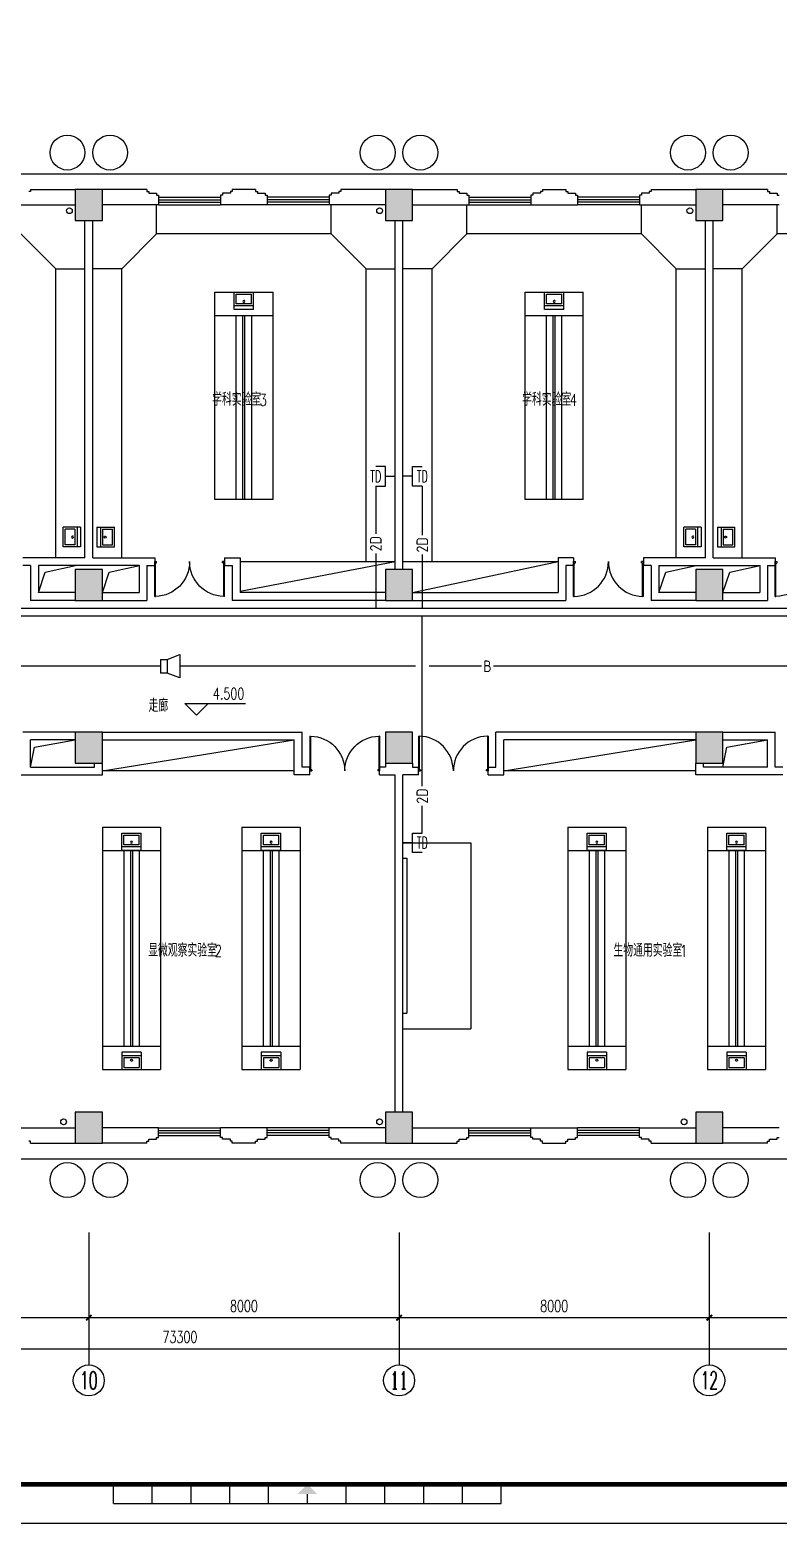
# Model space of a CAD drawing. Extents: x 190999 to 834799, y -200814 to 215286.
# Drawn here: x 362192 to 381487, y 71786 to 110301 of the extents above; entities that cross this region are included whole.
import ezdxf
from ezdxf.enums import TextEntityAlignment as Align

# ---------------------------------------------------------------- set-up
doc = ezdxf.new("R2010")
doc.units = 0
doc.header["$LTSCALE"] = 1000
doc.header["$MEASUREMENT"] = 0
for name, color, linetype in [('00-EQUIP', 3, 'Continuous'), ('00-SIG_TEXT', 7, 'Continuous'), ('00-WIRE-4', 6, 'Continuous'), ('A-墙线', 2, 'Continuous'), ('A-外包装修', 250, 'Continuous'), ('A-外窗', 145, 'Continuous'), ('A-家具', 250, 'Continuous'), ('A-门', 167, 'Continuous'), ('AXIS', 3, 'Continuous'), ('AXIS_TEXT', 7, 'Continuous'), ('COLUMN', 2, 'Continuous'), ('DIM_ELEV', 3, 'Continuous'), ('PUB_HATCH', 250, 'Continuous'), ('PUB_TEXT', 7, 'Continuous'), ('图框', 189, 'Continuous'), ('房间名称', 7, 'Continuous'), ('桥架', 1, 'Continuous'), ('洞口线', 177, 'Continuous'), ('雨水管', 3, 'Continuous')]:
    doc.layers.add(name, color=color, linetype=linetype)
doc.styles.add('-GBCBIGGBENOR', font='GBENOR.shx', dxfattribs={"bigfont": 'GBCBIG.shx'})
doc.styles.add('_COMPLEX', font='COMPLEX.shx', dxfattribs={"width": 0.5})
doc.styles.add('_TCH_AXIS', font='COMPLEX', dxfattribs={"bigfont": 'GBCBIG'})
doc.styles.add('_TCH_DIM', font='SIMPLEX', dxfattribs={"bigfont": 'GBCBIG'})
doc.styles.add('COMPLEX', font='COMPLEX')
doc.styles.add('DIM_FONT', font='SIMPLEX', dxfattribs={"width": 0.7, "bigfont": 'GBCBIG'})
doc.styles.get("Standard").update_dxf_attribs({"font": 'simhei.ttf'})
doc.styles.add('zz-1', font='arial.ttf', dxfattribs={"width": 0.8})
doc.dimstyles.new('DIMN', dxfattribs={"dimtxt": 300, "dimasz": 100, "dimexe": 250, "dimexo": 300, "dimgap": 150, "dimtad": 1, "dimdec": 0, "dimzin": 0, "dimdsep": 46, "dimtxsty": 'DIM_FONT', "dimblk": 'ARCHTICK', "dimcen": 0.09, "dimclrt": 7, "dimazin": 2, "dimtfac": 1, "dimtdec": 0, "dimtix": 1, "dimtmove": 2, "dimatfit": 3, "dimfxl": 0, "dimtolj": 1, "dimtzin": 0, "dimarcsym": 0})

# ---------------------------------------------------------------- blocks, each defined once
blk = doc.blocks.new('TJAD_TK_A0')
at = {"layer": '图框'}
for p, q in [((1517.5, -436.65), (1517.5, -431.65)), ((1527.5, -436.65), (1527.5, -431.65)), ((1537.5, -436.65), (1537.5, -431.65)), ((1547.5, -436.65), (1547.5, -431.65)), ((1557.5, -436.65), (1557.5, -431.65)), ((1577.5, -436.65), (1577.5, -431.65)), ((1587.5, -436.65), (1587.5, -431.65)), ((1597.5, -436.65), (1597.5, -431.65)), ((1607.5, -436.65), (1607.5, -431.65)), ((1617.5, -436.65), (1617.5, -431.65)), ((1517.5, -436.65), (1617.5, -436.65)), ((973, -441.7), (2162, -441.7))]:
    blk.add_line(p, q, dxfattribs=at)
at = {"layer": '图框', "const_width": 1.2}
blk.add_lwpolyline([(2152, -431.7), (2152, 389.3), (998, 389.3), (998, -431.7)], close=True, dxfattribs=at)
at = {"layer": '图框', "const_width": 0.3}
blk.add_lwpolyline([(1567.5, -434.15), (1567.5, -436.65)], dxfattribs=at)
at = {"layer": '图框'}
blk.add_solid([(1570, -434.15), (1565, -434.15), (1567.5, -431.65)], dxfattribs=at)
blk = doc.blocks.new('m1800')
at = {"layer": 'A-墙线'}
for p, q in [((-900, -100), (-900, 100)), ((900, -100), (900, 100))]:
    blk.add_line(p, q, dxfattribs=at)
at = {"layer": 'A-门'}
for p, q in [((-900, 900), (-900, 0)), ((-900, 900), (-880, 900)), ((-880, 900), (-880, 50)), ((880, 900), (880, 50)), ((900, 900), (880, 900)), ((900, 900), (900, 0)), ((-900, 50), (-870, 50)), ((-900, 0), (-850, 0)), ((-870, 50), (-870, 30)), ((-870, 30), (-850, 30)), ((-850, 30), (-850, 0)), ((850, 30), (850, 0)), ((870, 30), (850, 30)), ((900, 0), (850, 0)), ((870, 50), (870, 30)), ((900, 50), (870, 50))]:
    blk.add_line(p, q, dxfattribs=at)
for centre, start, end in [((-900, 0), 0, 88.7267), ((900, 0), 91.2733, 180)]:
    blk.add_arc(centre, 900, start, end, dxfattribs=at)
blk = doc.blocks.new('_ArchTick')
at = {"const_width": 0.5}
blk.add_lwpolyline([(-0.7, -0.7), (0.7, 0.7)], dxfattribs=at)
blk = doc.blocks.new('*D67')
at = {"layer": 'AXIS', "color": 0, "lineweight": -2}
for p, q in [((355712, 78486), (355712, 76836)), ((363712, 78486), (363712, 76836)), ((355712, 77086), (363712, 77086))]:
    blk.add_line(p, q, dxfattribs=at)
at = {"layer": 'Defpoints', "color": 0}
for p in [(355712, 78786), (363712, 78786), (363712, 77086)]:
    blk.add_point(p, dxfattribs=at)
at = {"layer": 'AXIS', "color": 0, "lineweight": -2, "xscale": 100, "yscale": 100, "zscale": 100, "rotation": 180}
blk.add_blockref('_ArchTick', (355712, 77086), dxfattribs=at)
at = {"layer": 'AXIS', "color": 0, "lineweight": -2, "xscale": 100, "yscale": 100, "zscale": 100}
blk.add_blockref('_ArchTick', (363712, 77086), dxfattribs=at)
at = {"layer": 'AXIS', "color": 7, "insert": (359712, 77386), "char_height": 300, "attachment_point": 5, "style": 'DIM_FONT'}
blk.add_mtext('\\A1;8000', dxfattribs=at)
blk = doc.blocks.new('*D68')
at = {"layer": 'AXIS', "color": 0, "lineweight": -2}
for p, q in [((363712, 78486), (363712, 76836)), ((371712, 78486), (371712, 76836)), ((363712, 77086), (371712, 77086))]:
    blk.add_line(p, q, dxfattribs=at)
at = {"layer": 'Defpoints', "color": 0}
for p in [(363712, 78786), (371712, 78786), (371712, 77086)]:
    blk.add_point(p, dxfattribs=at)
at = {"layer": 'AXIS', "color": 0, "lineweight": -2, "xscale": 100, "yscale": 100, "zscale": 100, "rotation": 180}
blk.add_blockref('_ArchTick', (363712, 77086), dxfattribs=at)
at = {"layer": 'AXIS', "color": 0, "lineweight": -2, "xscale": 100, "yscale": 100, "zscale": 100}
blk.add_blockref('_ArchTick', (371712, 77086), dxfattribs=at)
at = {"layer": 'AXIS', "color": 7, "insert": (367712, 77386), "char_height": 300, "attachment_point": 5, "style": 'DIM_FONT'}
blk.add_mtext('\\A1;8000', dxfattribs=at)
blk = doc.blocks.new('*D69')
at = {"layer": 'AXIS', "color": 0, "lineweight": -2}
for p, q in [((371712, 78486), (371712, 76836)), ((379712, 78486), (379712, 76836)), ((371712, 77086), (379712, 77086))]:
    blk.add_line(p, q, dxfattribs=at)
at = {"layer": 'Defpoints', "color": 0}
for p in [(371712, 78786), (379712, 78786), (379712, 77086)]:
    blk.add_point(p, dxfattribs=at)
at = {"layer": 'AXIS', "color": 0, "lineweight": -2, "xscale": 100, "yscale": 100, "zscale": 100, "rotation": 180}
blk.add_blockref('_ArchTick', (371712, 77086), dxfattribs=at)
at = {"layer": 'AXIS', "color": 0, "lineweight": -2, "xscale": 100, "yscale": 100, "zscale": 100}
blk.add_blockref('_ArchTick', (379712, 77086), dxfattribs=at)
at = {"layer": 'AXIS', "color": 7, "insert": (375712, 77386), "char_height": 300, "attachment_point": 5, "style": 'DIM_FONT'}
blk.add_mtext('\\A1;8000', dxfattribs=at)
blk = doc.blocks.new('*D70')
at = {"layer": 'AXIS', "color": 0, "lineweight": -2}
for p, q in [((379712, 78486), (379712, 76836)), ((387712, 78486), (387712, 76836)), ((379712, 77086), (387712, 77086))]:
    blk.add_line(p, q, dxfattribs=at)
at = {"layer": 'Defpoints', "color": 0}
for p in [(379712, 78786), (387712, 78786), (387712, 77086)]:
    blk.add_point(p, dxfattribs=at)
at = {"layer": 'AXIS', "color": 0, "lineweight": -2, "xscale": 100, "yscale": 100, "zscale": 100, "rotation": 180}
blk.add_blockref('_ArchTick', (379712, 77086), dxfattribs=at)
at = {"layer": 'AXIS', "color": 0, "lineweight": -2, "xscale": 100, "yscale": 100, "zscale": 100}
blk.add_blockref('_ArchTick', (387712, 77086), dxfattribs=at)
at = {"layer": 'AXIS', "color": 7, "insert": (383712, 77386), "char_height": 300, "attachment_point": 5, "style": 'DIM_FONT'}
blk.add_mtext('\\A1;8000', dxfattribs=at)
blk = doc.blocks.new('*D74')
at = {"layer": 'AXIS', "color": 0, "lineweight": -2}
for p, q in [((329412, 78486), (329412, 76036)), ((402712, 78486), (402712, 76036)), ((329412, 76286), (402712, 76286))]:
    blk.add_line(p, q, dxfattribs=at)
at = {"layer": 'Defpoints', "color": 0}
for p in [(329412, 78786), (402712, 78786), (402712, 76286)]:
    blk.add_point(p, dxfattribs=at)
at = {"layer": 'AXIS', "color": 0, "lineweight": -2, "xscale": 100, "yscale": 100, "zscale": 100, "rotation": 180}
blk.add_blockref('_ArchTick', (329412, 76286), dxfattribs=at)
at = {"layer": 'AXIS', "color": 0, "lineweight": -2, "xscale": 100, "yscale": 100, "zscale": 100}
blk.add_blockref('_ArchTick', (402712, 76286), dxfattribs=at)
at = {"layer": 'AXIS', "color": 7, "insert": (366062, 76586), "char_height": 300, "attachment_point": 5, "style": 'DIM_FONT'}
blk.add_mtext('\\A1;73300', dxfattribs=at)
blk = doc.blocks.new('_AXISO')
blk.add_circle((0, 0), 0.5)
at = {"layer": 'AXIS_TEXT', "style": 'COMPLEX', "width": 1.041667}
blk.add_attdef('A', text='', height=0.56, dxfattribs=at).set_placement((-0.25, -0.28), (0.25, -0.28), align=Align.FIT)
blk = doc.blocks.new('$plan$00001609')
at = {"linetype": 'Continuous'}
for p, q in [((0, -251), (0, 251)), ((0, 251), (450, 251)), ((93, -251), (93, 251)), ((146, -199), (146, 199)), ((146, 199), (397, 199)), ((397, 199), (397, -199)), ((450, 251), (450, -251)), ((0, -251), (450, -251)), ((146, -199), (397, -199))]:
    blk.add_line(p, q, dxfattribs=at)
blk.add_line((238, 2), (238, 0))
blk.add_arc((212, 0), 26, 4.716, 0, dxfattribs=at)
at = {"style": 'zz-1'}
for tag in ['YSIZE', 'XSIZE']:
    blk.add_attdef(tag, (0, 0), '', height=0.5, dxfattribs=at)
blk = doc.blocks.new('_LINKPT1')
at = {"color": 0}
blk.add_line((0, 0), (0, 0), dxfattribs=at)
blk = doc.blocks.new('IO37IMB6')
for p, q in [((-0.5, 0.499), (-0.5, 0.999)), ((0.5, 0.999), (0.5, 0.499)), ((0.5, 0.499), (-0.5, 0.499)), ((0, 0.5), (0, 0))]:
    blk.add_line(p, q)
at = {"xscale": 0.002, "yscale": 0.002, "zscale": 0.002}
for p in [(0, 1.384), (-0.5, 0.499), (0, 0), (0.5, 0.499)]:
    blk.add_blockref('_LINKPT1', p, dxfattribs=at)
at = {"style": '_COMPLEX', "width": 0.6, "flags": 8}
blk.add_attdef('$TEXT$', text='', height=0.6, dxfattribs=at).set_placement((0, 1), align=Align.MIDDLE_CENTER)
at = {"flags": 9}
blk.add_attdef('A', (0, 0), '', height=0.00002, dxfattribs=at)
blk = doc.blocks.new('OS28WV87')
for p, q in [((0, 0.35), (0, -0.35)), ((0, 0.35), (0.35, 0.35)), ((0.35, 0.35), (1, 0.6)), ((0.35, 0.35), (0.35, -0.35)), ((1, 0.6), (1, -0.6)), ((0.35, -0.35), (0, -0.35)), ((1, -0.6), (0.35, -0.35))]:
    blk.add_line(p, q)
at = {"xscale": 0.002, "yscale": 0.002, "zscale": 0.002}
for p in [(0, 0), (0.175, 0.35), (1, 0), (0.175, -0.35)]:
    blk.add_blockref('_LINKPT1', p, dxfattribs=at)
at = {"flags": 9}
blk.add_attdef('A', (0, 0), '', height=0.00002, dxfattribs=at)

msp = doc.modelspace()

# ---------------------------------------------------------------- hatches: boundary and pattern name
at = {"layer": 'PUB_HATCH'}
for points in [[(364061.6, 105386.5), (364061.6, 106186.5), (363361.6, 106186.5), (363361.6, 105386.5)], [(372061.6, 105386.5), (372061.6, 106186.5), (371361.6, 106186.5), (371361.6, 105386.5)], [(380061.6, 105386.5), (380061.6, 106186.5), (379361.6, 106186.5), (379361.6, 105386.5)], [(364061.6, 95586.5), (364061.6, 96386.5), (363361.6, 96386.5), (363361.6, 95586.5)], [(372061.6, 95586.5), (372061.6, 96386.5), (371361.6, 96386.5), (371361.6, 95586.5)], [(380061.6, 95586.5), (380061.6, 96386.5), (379361.6, 96386.5), (379361.6, 95586.5)], [(364061.6, 91386.5), (364061.6, 92186.5), (363361.6, 92186.5), (363361.6, 91386.5)], [(372061.6, 91386.5), (372061.6, 92186.5), (371361.6, 92186.5), (371361.6, 91386.5)], [(380061.6, 91386.5), (380061.6, 92186.5), (379361.6, 92186.5), (379361.6, 91386.5)], [(364061.6, 81586.5), (364061.6, 82386.5), (363361.6, 82386.5), (363361.6, 81586.5)], [(372061.6, 81586.5), (372061.6, 82386.5), (371361.6, 82386.5), (371361.6, 81586.5)], [(380061.6, 81586.5), (380061.6, 82386.5), (379361.6, 82386.5), (379361.6, 81586.5)]]:
    msp.add_hatch(color=256, dxfattribs=at).paths.add_polyline_path(points)

# ---------------------------------------------------------------- linework, layer by layer
at = {"layer": '00-WIRE-4'}
for p, q in [((371112.1, 98536.5), (371112.1, 97299.6)), ((372311.1, 98536.5), (372311.1, 97270.6)), ((371112.1, 96799), (371112.1, 95386.5)), ((372311.1, 96770), (372311.1, 95386.5)), ((372311.1, 90791.8), (372311.1, 95186.5)), ((365561.6, 93886.5), (360486.1, 93886.5)), ((372136.1, 93886.5), (366061.6, 93886.5)), ((373838.2, 93886.5), (372486.1, 93886.5)), ((382861.6, 93886.5), (374143.2, 93886.5)), ((372311.1, 89586.5), (372311.1, 90291.2))]:
    msp.add_line(p, q, dxfattribs=at)
at = {"layer": 'A-墙线'}
for p, q in [((362211.6, 106136.5), (362161.6, 106136.5)), ((362211.6, 106186.5), (363361.6, 106186.5)), ((362211.6, 106186.5), (362211.6, 106136.5)), ((365211.6, 106186.5), (364061.6, 106186.5)), ((365211.6, 106186.5), (365211.6, 106136.5)), ((365211.6, 106136.5), (365261.6, 106136.5)), ((365261.6, 106136.5), (365261.6, 106086.5)), ((365261.6, 106086.5), (365461.6, 106086.5)), ((365461.6, 106086.5), (365461.6, 106036.5)), ((365461.6, 106036.5), (365511.6, 106036.5)), ((365511.6, 106036.5), (365511.6, 105786.5)), ((367161.6, 106036.5), (367111.6, 106036.5)), ((367111.6, 106036.5), (367111.6, 105786.5)), ((367161.6, 106086.5), (367161.6, 106036.5)), ((367361.6, 106086.5), (367161.6, 106086.5)), ((367361.6, 106136.5), (367361.6, 106086.5)), ((367411.6, 106136.5), (367361.6, 106136.5)), ((368011.6, 106186.5), (367411.6, 106186.5)), ((367411.6, 106186.5), (367411.6, 106136.5)), ((368011.6, 106186.5), (368011.6, 106136.5)), ((368011.6, 106136.5), (368061.6, 106136.5)), ((368061.6, 106136.5), (368061.6, 106086.5)), ((368061.6, 106086.5), (368261.6, 106086.5)), ((368261.6, 106086.5), (368261.6, 106036.5)), ((368261.6, 106036.5), (368311.6, 106036.5)), ((368311.6, 106036.5), (368311.6, 105786.5)), ((369961.6, 106036.5), (369911.6, 106036.5)), ((369911.6, 106036.5), (369911.6, 105786.5)), ((369961.6, 106086.5), (369961.6, 106036.5)), ((370161.6, 106086.5), (369961.6, 106086.5)), ((370161.6, 106136.5), (370161.6, 106086.5)), ((370211.6, 106136.5), (370161.6, 106136.5)), ((371361.6, 106186.5), (370211.6, 106186.5)), ((370211.6, 106186.5), (370211.6, 106136.5)), ((372061.6, 106186.5), (373211.6, 106186.5)), ((373211.6, 106186.5), (373211.6, 106136.5)), ((373211.6, 106136.5), (373261.6, 106136.5)), ((373261.6, 106136.5), (373261.6, 106086.5)), ((373261.6, 106086.5), (373461.6, 106086.5)), ((373461.6, 106086.5), (373461.6, 106036.5)), ((373461.6, 106036.5), (373511.6, 106036.5)), ((373511.6, 106036.5), (373511.6, 105786.5)), ((375161.6, 106036.5), (375111.6, 106036.5)), ((375111.6, 106036.5), (375111.6, 105786.5)), ((375161.6, 106086.5), (375161.6, 106036.5)), ((375361.6, 106086.5), (375161.6, 106086.5)), ((375361.6, 106136.5), (375361.6, 106086.5)), ((375411.6, 106136.5), (375361.6, 106136.5)), ((375411.6, 106186.5), (376011.6, 106186.5)), ((375411.6, 106186.5), (375411.6, 106136.5)), ((376011.6, 106186.5), (376011.6, 106136.5)), ((376011.6, 106136.5), (376061.6, 106136.5)), ((376061.6, 106136.5), (376061.6, 106086.5)), ((376061.6, 106086.5), (376261.6, 106086.5)), ((376261.6, 106086.5), (376261.6, 106036.5)), ((376261.6, 106036.5), (376311.6, 106036.5)), ((376311.6, 106036.5), (376311.6, 105786.5)), ((377961.6, 106036.5), (377911.6, 106036.5)), ((377911.6, 106036.5), (377911.6, 105786.5)), ((377961.6, 106086.5), (377961.6, 106036.5)), ((378161.6, 106086.5), (377961.6, 106086.5)), ((378161.6, 106136.5), (378161.6, 106086.5)), ((378211.6, 106136.5), (378161.6, 106136.5)), ((378211.6, 106186.5), (379361.6, 106186.5)), ((378211.6, 106186.5), (378211.6, 106136.5)), ((381211.6, 106186.5), (380061.6, 106186.5)), ((381211.6, 106186.5), (381211.6, 106136.5)), ((381211.6, 106136.5), (381261.6, 106136.5)), ((381261.6, 106136.5), (381261.6, 106086.5)), ((381261.6, 106086.5), (381461.6, 106086.5)), ((381461.6, 106086.5), (381461.6, 106036.5)), ((381461.6, 106036.5), (381511.6, 106036.5)), ((361911.6, 105786.5), (363361.6, 105786.5)), ((365511.6, 105786.5), (364061.6, 105786.5)), ((368311.6, 105786.5), (367111.6, 105786.5)), ((371361.6, 105786.5), (369911.6, 105786.5)), ((372061.6, 105786.5), (373511.6, 105786.5)), ((375111.6, 105786.5), (376311.6, 105786.5)), ((377911.6, 105786.5), (379361.6, 105786.5)), ((381511.6, 105786.5), (380061.6, 105786.5)), ((363611.6, 96686.5), (363611.6, 105386.5)), ((363811.6, 96686.5), (363811.6, 105386.5)), ((371611.6, 96386.5), (371611.6, 105386.5)), ((371811.6, 96386.5), (371811.6, 105386.5)), ((379611.6, 96686.5), (379611.6, 105386.5)), ((379811.6, 96686.5), (379811.6, 105386.5)), ((363611.6, 96686.5), (362011.6, 96686.5)), ((363811.6, 96686.5), (365411.6, 96686.5)), ((367211.6, 96686.5), (367611.6, 96686.5)), ((367611.6, 96686.5), (367611.6, 95786.5)), ((376211.6, 96686.5), (375811.6, 96686.5)), ((375811.6, 96686.5), (375811.6, 95786.5)), ((379611.6, 96686.5), (378011.6, 96686.5)), ((379811.6, 96686.5), (381411.6, 96686.5)), ((362211.6, 96486.5), (362011.6, 96486.5)), ((362211.6, 96486.5), (362211.6, 95586.5)), ((365011.6, 96486.5), (362411.6, 96486.5)), ((362411.6, 96486.5), (362411.6, 95786.5)), ((365011.6, 96486.5), (365011.6, 95786.5)), ((365211.6, 96486.5), (365411.6, 96486.5)), ((365211.6, 96486.5), (365211.6, 95586.5)), ((367211.6, 96486.5), (367411.6, 96486.5)), ((367411.6, 96486.5), (367411.6, 95586.5)), ((376211.6, 96486.5), (376011.6, 96486.5)), ((376011.6, 96486.5), (376011.6, 95586.5)), ((378211.6, 96486.5), (378011.6, 96486.5)), ((378211.6, 96486.5), (378211.6, 95586.5)), ((378411.6, 96486.5), (381011.6, 96486.5)), ((378411.6, 96486.5), (378411.6, 95786.5)), ((381011.6, 96486.5), (381011.6, 95786.5)), ((381211.6, 96486.5), (381411.6, 96486.5)), ((381211.6, 96486.5), (381211.6, 95586.5)), ((363361.6, 95586.5), (362211.6, 95586.5)), ((363361.6, 95786.5), (362411.6, 95786.5)), ((364061.6, 95786.5), (365011.6, 95786.5)), ((364061.6, 95586.5), (365211.6, 95586.5)), ((371361.6, 95586.5), (367411.6, 95586.5)), ((371361.6, 95786.5), (367611.6, 95786.5)), ((372061.6, 95786.5), (375811.6, 95786.5)), ((372061.6, 95586.5), (376011.6, 95586.5)), ((379361.6, 95586.5), (378211.6, 95586.5)), ((379361.6, 95786.5), (378411.6, 95786.5)), ((380061.6, 95786.5), (381011.6, 95786.5)), ((380061.6, 95586.5), (381211.6, 95586.5)), ((363361.6, 92186.5), (362011.6, 92186.5)), ((364061.6, 92186.5), (369211.6, 92186.5)), ((369211.6, 91286.5), (369211.6, 92186.5)), ((379361.6, 92186.5), (374211.6, 92186.5)), ((374211.6, 91286.5), (374211.6, 92186.5)), ((380061.6, 92186.5), (381411.6, 92186.5)), ((381411.6, 91286.5), (381411.6, 92186.5)), ((362211.6, 91286.5), (362211.6, 91986.5)), ((363361.6, 91986.5), (362211.6, 91986.5)), ((364061.6, 91986.5), (369011.6, 91986.5)), ((369011.6, 91086.5), (369011.6, 91986.5)), ((379361.6, 91986.5), (374411.6, 91986.5)), ((374411.6, 91086.5), (374411.6, 91986.5)), ((380061.6, 91986.5), (381211.6, 91986.5)), ((381211.6, 91286.5), (381211.6, 91986.5)), ((362211.6, 91286.5), (363861.6, 91286.5)), ((363861.6, 91286.5), (363861.6, 91386.5)), ((364061.6, 91086.5), (364061.6, 91386.5)), ((369411.6, 91286.5), (369211.6, 91286.5)), ((371361.6, 91286.5), (371211.6, 91286.5)), ((371361.6, 91386.5), (371361.6, 91286.5)), ((372061.6, 91386.5), (372061.6, 91286.5)), ((372061.6, 91286.5), (372211.6, 91286.5)), ((374011.6, 91286.5), (374211.6, 91286.5)), ((379361.6, 91086.5), (379361.6, 91386.5)), ((379561.6, 91286.5), (379561.6, 91386.5)), ((381211.6, 91286.5), (379561.6, 91286.5)), ((381611.6, 91286.5), (381411.6, 91286.5)), ((361811.6, 91086.5), (364061.6, 91086.5)), ((369411.6, 91086.5), (369011.6, 91086.5)), ((371211.6, 91086.5), (371611.6, 91086.5)), ((371611.6, 82386.5), (371611.6, 91086.5)), ((371811.6, 82386.5), (371811.6, 91086.5)), ((372211.6, 91086.5), (371811.6, 91086.5)), ((374011.6, 91086.5), (374411.6, 91086.5)), ((381611.6, 91086.5), (379361.6, 91086.5)), ((361911.6, 81986.5), (363361.6, 81986.5)), ((365511.6, 81986.5), (364061.6, 81986.5)), ((365261.6, 81636.5), (365261.6, 81686.5)), ((365261.6, 81686.5), (365461.6, 81686.5)), ((365461.6, 81736.5), (365511.6, 81736.5)), ((365461.6, 81686.5), (365461.6, 81736.5)), ((365511.6, 81736.5), (365511.6, 81986.5)), ((368311.6, 81986.5), (367111.6, 81986.5)), ((367111.6, 81736.5), (367111.6, 81986.5)), ((367161.6, 81736.5), (367111.6, 81736.5)), ((367161.6, 81686.5), (367161.6, 81736.5)), ((367361.6, 81686.5), (367161.6, 81686.5)), ((367361.6, 81636.5), (367361.6, 81686.5)), ((368061.6, 81636.5), (368061.6, 81686.5)), ((368061.6, 81686.5), (368261.6, 81686.5)), ((368261.6, 81736.5), (368311.6, 81736.5)), ((368261.6, 81686.5), (368261.6, 81736.5)), ((368311.6, 81736.5), (368311.6, 81986.5)), ((371361.6, 81986.5), (369911.6, 81986.5)), ((369911.6, 81736.5), (369911.6, 81986.5)), ((369961.6, 81736.5), (369911.6, 81736.5)), ((369961.6, 81686.5), (369961.6, 81736.5)), ((370161.6, 81686.5), (369961.6, 81686.5)), ((370161.6, 81636.5), (370161.6, 81686.5)), ((372061.6, 81986.5), (373511.6, 81986.5)), ((373261.6, 81636.5), (373261.6, 81686.5)), ((373261.6, 81686.5), (373461.6, 81686.5)), ((373461.6, 81736.5), (373511.6, 81736.5)), ((373461.6, 81686.5), (373461.6, 81736.5)), ((373511.6, 81736.5), (373511.6, 81986.5)), ((375111.6, 81986.5), (376311.6, 81986.5)), ((375111.6, 81736.5), (375111.6, 81986.5)), ((375161.6, 81736.5), (375111.6, 81736.5)), ((375161.6, 81686.5), (375161.6, 81736.5)), ((375361.6, 81686.5), (375161.6, 81686.5)), ((375361.6, 81636.5), (375361.6, 81686.5)), ((376061.6, 81636.5), (376061.6, 81686.5)), ((376061.6, 81686.5), (376261.6, 81686.5)), ((376261.6, 81736.5), (376311.6, 81736.5)), ((376261.6, 81686.5), (376261.6, 81736.5)), ((376311.6, 81736.5), (376311.6, 81986.5)), ((377911.6, 81986.5), (379361.6, 81986.5)), ((377911.6, 81736.5), (377911.6, 81986.5)), ((377961.6, 81736.5), (377911.6, 81736.5)), ((377961.6, 81686.5), (377961.6, 81736.5)), ((378161.6, 81686.5), (377961.6, 81686.5)), ((378161.6, 81636.5), (378161.6, 81686.5)), ((381511.6, 81986.5), (380061.6, 81986.5)), ((381261.6, 81636.5), (381261.6, 81686.5)), ((381261.6, 81686.5), (381461.6, 81686.5)), ((381461.6, 81736.5), (381511.6, 81736.5)), ((381461.6, 81686.5), (381461.6, 81736.5)), ((362211.6, 81636.5), (362161.6, 81636.5)), ((362211.6, 81586.5), (362211.6, 81636.5)), ((362211.6, 81586.5), (363361.6, 81586.5)), ((365211.6, 81586.5), (364061.6, 81586.5)), ((365211.6, 81586.5), (365211.6, 81636.5)), ((365211.6, 81636.5), (365261.6, 81636.5)), ((367411.6, 81636.5), (367361.6, 81636.5)), ((367411.6, 81586.5), (367411.6, 81636.5)), ((368011.6, 81586.5), (367411.6, 81586.5)), ((368011.6, 81586.5), (368011.6, 81636.5)), ((368011.6, 81636.5), (368061.6, 81636.5)), ((370211.6, 81636.5), (370161.6, 81636.5)), ((370211.6, 81586.5), (370211.6, 81636.5)), ((371361.6, 81586.5), (370211.6, 81586.5)), ((372061.6, 81586.5), (373211.6, 81586.5)), ((373211.6, 81586.5), (373211.6, 81636.5)), ((373211.6, 81636.5), (373261.6, 81636.5)), ((375411.6, 81636.5), (375361.6, 81636.5)), ((375411.6, 81586.5), (375411.6, 81636.5)), ((375411.6, 81586.5), (376011.6, 81586.5)), ((376011.6, 81586.5), (376011.6, 81636.5)), ((376011.6, 81636.5), (376061.6, 81636.5)), ((378211.6, 81636.5), (378161.6, 81636.5)), ((378211.6, 81586.5), (378211.6, 81636.5)), ((378211.6, 81586.5), (379361.6, 81586.5)), ((381211.6, 81586.5), (380061.6, 81586.5)), ((381211.6, 81586.5), (381211.6, 81636.5)), ((381211.6, 81636.5), (381261.6, 81636.5))]:
    msp.add_line(p, q, dxfattribs=at)
at = {"layer": 'A-外包装修'}
for p, q in [((339011.6, 106586.5), (402661.6, 106586.5)), ((339011.6, 81186.5), (403711.6, 81186.5))]:
    msp.add_line(p, q, dxfattribs=at)
for centre in [(363161.6, 107136.5), (364261.6, 107136.5), (371161.6, 107136.5), (372261.6, 107136.5), (379161.6, 107136.5), (380261.6, 107136.5), (363161.6, 80636.5), (364261.6, 80636.5), (371161.6, 80636.5), (372261.6, 80636.5), (379161.6, 80636.5), (380261.6, 80636.5)]:
    msp.add_circle(centre, 450, dxfattribs=at)
at = {"layer": 'A-外窗'}
for p, q in [((365511.6, 105986.5), (367111.6, 105986.5)), ((365511.6, 105916.5), (367111.6, 105916.5)), ((369911.6, 105986.5), (368311.6, 105986.5)), ((369911.6, 105916.5), (368311.6, 105916.5)), ((373511.6, 105986.5), (375111.6, 105986.5)), ((373511.6, 105916.5), (375111.6, 105916.5)), ((377911.6, 105986.5), (376311.6, 105986.5)), ((377911.6, 105916.5), (376311.6, 105916.5)), ((365511.6, 105856.5), (367111.6, 105856.5)), ((365511.6, 105786.5), (367111.6, 105786.5)), ((369911.6, 105856.5), (368311.6, 105856.5)), ((369911.6, 105786.5), (368311.6, 105786.5)), ((373511.6, 105856.5), (375111.6, 105856.5)), ((373511.6, 105786.5), (375111.6, 105786.5)), ((377911.6, 105856.5), (376311.6, 105856.5)), ((377911.6, 105786.5), (376311.6, 105786.5)), ((365511.6, 81986.5), (367111.6, 81986.5)), ((365511.6, 81916.5), (367111.6, 81916.5)), ((365511.6, 81856.5), (367111.6, 81856.5)), ((365511.6, 81786.5), (367111.6, 81786.5)), ((369911.6, 81986.5), (368311.6, 81986.5)), ((369911.6, 81916.5), (368311.6, 81916.5)), ((369911.6, 81856.5), (368311.6, 81856.5)), ((369911.6, 81786.5), (368311.6, 81786.5)), ((373511.6, 81986.5), (375111.6, 81986.5)), ((373511.6, 81916.5), (375111.6, 81916.5)), ((373511.6, 81856.5), (375111.6, 81856.5)), ((373511.6, 81786.5), (375111.6, 81786.5)), ((377911.6, 81986.5), (376311.6, 81986.5)), ((377911.6, 81916.5), (376311.6, 81916.5)), ((377911.6, 81856.5), (376311.6, 81856.5)), ((377911.6, 81786.5), (376311.6, 81786.5))]:
    msp.add_line(p, q, dxfattribs=at)
at = {"layer": 'A-家具'}
for p, q in [((365461.6, 105036.5), (365461.6, 105786.5)), ((369961.6, 105036.5), (369961.6, 105786.5)), ((373461.6, 105036.5), (373461.6, 105786.5)), ((377961.6, 105036.5), (377961.6, 105786.5)), ((381461.6, 105036.5), (381461.6, 105786.5)), ((361961.6, 105036.5), (362861.6, 104136.5)), ((365461.6, 105036.5), (364561.6, 104136.5)), ((369961.6, 105036.5), (365461.6, 105036.5)), ((369961.6, 105036.5), (370861.6, 104136.5)), ((373461.6, 105036.5), (372561.6, 104136.5)), ((377961.6, 105036.5), (373461.6, 105036.5)), ((377961.6, 105036.5), (378861.6, 104136.5)), ((381461.6, 105036.5), (380561.6, 104136.5)), ((385961.6, 105036.5), (381461.6, 105036.5)), ((362861.6, 96686.5), (362861.6, 104136.5)), ((362861.6, 104136.5), (363611.6, 104136.5)), ((364561.6, 104136.5), (363811.6, 104136.5)), ((364561.6, 96686.5), (364561.6, 104136.5)), ((370861.6, 96586.5), (370861.6, 104136.5)), ((370861.6, 104136.5), (371611.6, 104136.5)), ((372561.6, 104136.5), (371811.6, 104136.5)), ((372561.6, 96586.5), (372561.6, 104136.5)), ((378861.6, 96686.5), (378861.6, 104136.5)), ((378861.6, 104136.5), (379611.6, 104136.5)), ((380561.6, 104136.5), (379811.6, 104136.5)), ((380561.6, 96686.5), (380561.6, 104136.5)), ((366961.6, 98186.5), (366961.6, 103536.5)), ((366961.6, 103536.5), (368461.6, 103536.5)), ((368461.6, 98186.5), (368461.6, 103536.5)), ((374961.6, 98186.5), (374961.6, 103536.5)), ((374961.6, 103536.5), (376461.6, 103536.5)), ((376461.6, 98186.5), (376461.6, 103536.5)), ((366961.6, 102936.5), (368461.6, 102936.5)), ((367511.6, 98186.5), (367511.6, 102936.5)), ((367686.6, 98186.5), (367686.6, 102936.5)), ((367736.6, 98186.5), (367736.6, 102936.5)), ((367911.6, 98186.5), (367911.6, 102936.5)), ((374961.6, 102936.5), (376461.6, 102936.5)), ((375511.6, 98186.5), (375511.6, 102936.5)), ((375686.6, 98186.5), (375686.6, 102936.5)), ((375736.6, 98186.5), (375736.6, 102936.5)), ((375911.6, 98186.5), (375911.6, 102936.5)), ((368461.6, 98186.5), (366961.6, 98186.5)), ((376461.6, 98186.5), (374961.6, 98186.5)), ((367611.6, 96586.5), (371611.6, 96586.5)), ((367611.6, 95824.6), (371611.6, 96586.5)), ((371811.6, 96586.5), (375811.6, 96586.5)), ((372061.6, 95786.5), (375811.6, 96586.5)), ((364061.6, 91186.5), (369011.6, 91986.5)), ((374411.6, 91186.5), (379361.6, 91986.5)), ((369011.6, 91186.5), (364061.6, 91186.5)), ((379361.6, 91186.5), (374411.6, 91186.5)), ((364061.6, 89736.5), (364061.6, 83486.5)), ((364061.6, 89736.5), (365561.6, 89736.5)), ((365561.6, 89736.5), (365561.6, 83486.5)), ((367661.6, 89736.5), (367661.6, 83486.5)), ((367661.6, 89736.5), (369161.6, 89736.5)), ((369161.6, 89736.5), (369161.6, 83486.5)), ((376061.6, 89736.5), (376061.6, 83486.5)), ((376061.6, 89736.5), (377561.6, 89736.5)), ((377561.6, 89736.5), (377561.6, 83486.5)), ((379661.6, 89736.5), (379661.6, 83486.5)), ((379661.6, 89736.5), (381161.6, 89736.5)), ((381161.6, 89736.5), (381161.6, 83486.5)), ((364061.6, 89136.5), (365561.6, 89136.5)), ((364611.6, 89136.5), (364611.6, 84086.5)), ((364786.6, 89136.5), (364786.6, 84086.5)), ((364836.6, 89136.5), (364836.6, 84086.5)), ((365011.6, 89136.5), (365011.6, 84086.5)), ((367661.6, 89136.5), (369161.6, 89136.5)), ((368211.6, 89136.5), (368211.6, 84086.5)), ((368386.6, 89136.5), (368386.6, 84086.5)), ((368436.6, 89136.5), (368436.6, 84086.5)), ((368611.6, 89136.5), (368611.6, 84086.5)), ((371811.6, 89336.5), (373561.6, 89336.5)), ((373561.6, 89336.5), (373561.6, 84536.5)), ((376061.6, 89136.5), (377561.6, 89136.5)), ((376611.6, 89136.5), (376611.6, 84086.5)), ((376786.6, 89136.5), (376786.6, 84086.5)), ((376836.6, 89136.5), (376836.6, 84086.5)), ((377011.6, 89136.5), (377011.6, 84086.5)), ((379661.6, 89136.5), (381161.6, 89136.5)), ((380211.6, 89136.5), (380211.6, 84086.5)), ((380386.6, 89136.5), (380386.6, 84086.5)), ((380436.6, 89136.5), (380436.6, 84086.5)), ((380611.6, 89136.5), (380611.6, 84086.5)), ((371811.6, 88936.5), (371911.6, 88936.5)), ((371911.6, 88936.5), (371911.6, 84936.5)), ((371811.6, 84936.5), (371911.6, 84936.5)), ((371811.6, 84536.5), (373561.6, 84536.5)), ((364061.6, 84086.5), (365561.6, 84086.5)), ((367661.6, 84086.5), (369161.6, 84086.5)), ((376061.6, 84086.5), (377561.6, 84086.5)), ((379661.6, 84086.5), (381161.6, 84086.5)), ((364061.6, 83486.5), (365561.6, 83486.5)), ((367661.6, 83486.5), (369161.6, 83486.5)), ((376061.6, 83486.5), (377561.6, 83486.5)), ((379661.6, 83486.5), (381161.6, 83486.5))]:
    msp.add_line(p, q, dxfattribs=at)
at = {"layer": 'AXIS'}
for p, q in [((363711.6, 79286.5), (363711.6, 75867.4)), ((371711.6, 79286.5), (371711.6, 75867.4)), ((379711.6, 79286.5), (379711.6, 75867.4))]:
    msp.add_line(p, q, dxfattribs=at)
at = {"layer": 'COLUMN'}
for p, q in [((364061.6, 106186.5), (363361.6, 106186.5)), ((363361.6, 106186.5), (363361.6, 105386.5)), ((364061.6, 105386.5), (364061.6, 106186.5)), ((372061.6, 106186.5), (371361.6, 106186.5)), ((371361.6, 106186.5), (371361.6, 105386.5)), ((372061.6, 105386.5), (372061.6, 106186.5)), ((380061.6, 106186.5), (379361.6, 106186.5)), ((379361.6, 106186.5), (379361.6, 105386.5)), ((380061.6, 105386.5), (380061.6, 106186.5)), ((363361.6, 105386.5), (364061.6, 105386.5)), ((371361.6, 105386.5), (372061.6, 105386.5)), ((379361.6, 105386.5), (380061.6, 105386.5)), ((364061.6, 96386.5), (363361.6, 96386.5)), ((363361.6, 96386.5), (363361.6, 95586.5)), ((364061.6, 95586.5), (364061.6, 96386.5)), ((372061.6, 96386.5), (371361.6, 96386.5)), ((371361.6, 96386.5), (371361.6, 95586.5)), ((372061.6, 95586.5), (372061.6, 96386.5)), ((380061.6, 96386.5), (379361.6, 96386.5)), ((379361.6, 96386.5), (379361.6, 95586.5)), ((380061.6, 95586.5), (380061.6, 96386.5)), ((363361.6, 95586.5), (364061.6, 95586.5)), ((371361.6, 95586.5), (372061.6, 95586.5)), ((379361.6, 95586.5), (380061.6, 95586.5)), ((364061.6, 92186.5), (363361.6, 92186.5)), ((363361.6, 92186.5), (363361.6, 91386.5)), ((364061.6, 91386.5), (364061.6, 92186.5)), ((372061.6, 92186.5), (371361.6, 92186.5)), ((371361.6, 92186.5), (371361.6, 91386.5)), ((372061.6, 91386.5), (372061.6, 92186.5)), ((380061.6, 92186.5), (379361.6, 92186.5)), ((379361.6, 92186.5), (379361.6, 91386.5)), ((380061.6, 91386.5), (380061.6, 92186.5)), ((363361.6, 91386.5), (364061.6, 91386.5)), ((371361.6, 91386.5), (372061.6, 91386.5)), ((379361.6, 91386.5), (380061.6, 91386.5)), ((364061.6, 82386.5), (363361.6, 82386.5)), ((363361.6, 82386.5), (363361.6, 81586.5)), ((364061.6, 81586.5), (364061.6, 82386.5)), ((372061.6, 82386.5), (371361.6, 82386.5)), ((371361.6, 82386.5), (371361.6, 81586.5)), ((372061.6, 81586.5), (372061.6, 82386.5)), ((380061.6, 82386.5), (379361.6, 82386.5)), ((379361.6, 82386.5), (379361.6, 81586.5)), ((380061.6, 81586.5), (380061.6, 82386.5)), ((363361.6, 81586.5), (364061.6, 81586.5)), ((371361.6, 81586.5), (372061.6, 81586.5)), ((379361.6, 81586.5), (380061.6, 81586.5))]:
    msp.add_line(p, q, dxfattribs=at)
at = {"layer": 'DIM_ELEV'}
for p, q in [((366487.9, 92626.8), (366187.9, 92926.8)), ((366187.9, 92926.8), (367752.9, 92926.8)), ((366487.9, 92626.8), (366787.9, 92926.8))]:
    msp.add_line(p, q, dxfattribs=at)
at = {"layer": '桥架'}
for p, q in [((330011.6, 95186.5), (402711.6, 95186.5)), ((335111.6, 95386.5), (402711.6, 95386.5))]:
    msp.add_line(p, q, dxfattribs=at)
at = {"layer": '洞口线', "ltscale": 2}
for points in [[(362411.6, 95786.5), (362589.5, 96312.9), (363372.7, 96486.5)], [(364061.6, 95786.5), (364239.5, 96312.9), (365022.7, 96486.5)], [(378411.6, 95786.5), (378589.5, 96312.9), (379372.7, 96486.5)], [(380061.6, 95786.5), (380239.5, 96312.9), (381022.7, 96486.5)], [(362211.6, 91286.5), (362314.4, 91799.3), (363361.6, 91986.5)], [(380061.6, 91286.5), (380164.4, 91799.3), (381211.6, 91986.5)]]:
    msp.add_lwpolyline(points, dxfattribs=at)
at = {"layer": '雨水管'}
for centre in [(363211.6, 105636.5), (371211.6, 105636.5), (379211.6, 105636.5), (363061.6, 82136.5), (371211.6, 82136.5), (379061.6, 82136.5)]:
    msp.add_circle(centre, 75, dxfattribs=at)

# ---------------------------------------------------------------- block references
at = {"layer": '00-EQUIP'}
ref = msp.add_blockref('IO37IMB6', (371611.6, 98786.5), dxfattribs=dict(at, xscale=-500, yscale=500, zscale=500, rotation=90))
ref.add_attrib('$TEXT$', 'TD', dxfattribs={"layer": '0', "height": 300, "style": '_COMPLEX', "width": 0.6, "flags": 8}).set_placement((371111.6, 98786.5), align=Align.MIDDLE_CENTER)
ref = msp.add_blockref('IO37IMB6', (371811.6, 98786.5), dxfattribs=dict(at, xscale=500, yscale=500, zscale=500, rotation=270))
ref.add_attrib('$TEXT$', 'TD', dxfattribs={"layer": '0', "height": 300, "style": '_COMPLEX', "width": 0.6, "flags": 8}).set_placement((372311.6, 98786.5), align=Align.MIDDLE_CENTER)
at = {"layer": '00-EQUIP', "xscale": 500, "yscale": 500, "zscale": 500}
msp.add_blockref('OS28WV87', (365561.6, 93886.5), dxfattribs=at)
at = {"layer": '00-EQUIP'}
ref = msp.add_blockref('IO37IMB6', (371811.6, 89336.5), dxfattribs=dict(at, xscale=500, yscale=500, zscale=500, rotation=270))
ref.add_attrib('$TEXT$', 'TD', dxfattribs={"layer": '0', "height": 300, "style": '_COMPLEX', "width": 0.6, "flags": 8}).set_placement((372311.6, 89336.5), align=Align.MIDDLE_CENTER)
at = {"layer": 'A-家具'}
for p, rotation in [((367711.6, 103086.5), 90.00000000000001), ((375711.6, 103086.5), 90.00000000000001), ((363501.4, 97220.2), 180), ((379501.4, 97220.2), 180), ((364811.6, 89136.5), 90), ((368411.6, 89136.5), 90), ((376811.6, 89136.5), 90), ((380411.6, 89136.5), 90)]:
    msp.add_blockref('$plan$00001609', p, dxfattribs=dict(at, rotation=rotation))
at = {"layer": 'A-家具', "yscale": -1}
for p, rotation in [((363921.9, 97220.2), 359.9999999999999), ((379921.9, 97220.2), 359.9999999999999), ((364811.6, 83936.5), 270), ((368411.6, 83936.5), 270), ((376811.6, 83936.5), 270), ((380411.6, 83936.5), 270)]:
    msp.add_blockref('$plan$00001609', p, dxfattribs=dict(at, rotation=rotation))
at = {"layer": 'A-门', "xscale": -1, "rotation": 180}
for p in [(366311.6, 96586.5), (382311.6, 96586.5)]:
    msp.add_blockref('m1800', p, dxfattribs=at)
at = {"layer": 'A-门', "rotation": 180}
msp.add_blockref('m1800', (377111.6, 96586.5), dxfattribs=at)
at = {"layer": 'A-门', "xscale": -1}
msp.add_blockref('m1800', (370311.6, 91186.5), dxfattribs=at)
at = {"layer": 'A-门'}
msp.add_blockref('m1800', (373111.6, 91186.5), dxfattribs=at)
at = {"layer": 'AXIS'}
ref = msp.add_blockref('_AXISO', (363711.6, 75467.4), dxfattribs=dict(at, xscale=800, yscale=800, zscale=800))
ref.add_attrib('A', '10', dxfattribs={"layer": 'AXIS_TEXT', "height": 452.55, "style": '_TCH_AXIS', "width": 0.724138}).set_placement((363485.4, 75241.1), (363937.9, 75241.1), align=Align.FIT)
ref = msp.add_blockref('_AXISO', (371711.6, 75467.4), dxfattribs=dict(at, xscale=800, yscale=800, zscale=800))
ref.add_attrib('A', '11', dxfattribs={"layer": 'AXIS_TEXT', "height": 452.55, "style": '_TCH_AXIS', "width": 0.875}).set_placement((371485.4, 75241.1), (371937.9, 75241.1), align=Align.FIT)
ref = msp.add_blockref('_AXISO', (379711.6, 75467.4), dxfattribs=dict(at, xscale=800, yscale=800, zscale=800))
ref.add_attrib('A', '12', dxfattribs={"layer": 'AXIS_TEXT', "height": 452.55, "style": '_TCH_AXIS', "width": 0.724138}).set_placement((379485.4, 75241.1), (379937.9, 75241.1), align=Align.FIT)
at = {"layer": '图框', "xscale": 100, "yscale": 100, "zscale": 100}
msp.add_blockref('TJAD_TK_A0', (212598.6, 115956.8), dxfattribs=at)

# ---------------------------------------------------------------- texts
at = {"layer": '00-SIG_TEXT', "style": '-GBCBIGGBENOR'}
for p in [(371112.1, 97049.3), (372311.1, 97020.3), (372311.1, 90541.5)]:
    msp.add_text('2D', height=300, rotation=90, dxfattribs=at).set_placement(p, align=Align.MIDDLE_CENTER)
msp.add_text('B', height=300, dxfattribs=at).set_placement((373990.7, 93886.5), align=Align.MIDDLE_CENTER)
at = {"layer": 'PUB_TEXT', "style": '_TCH_DIM', "width": 0.705882}
msp.add_text('4.500', height=297.5, dxfattribs=at).set_placement((366912.9, 93031.7))
at = {"layer": '房间名称', "style": '_TCH_DIM'}
for s, p in [('学科实验室', (366892.2, 100604.8)), ('学科实验室', (374887.2, 100604.8)), ('走廊', (365253.6, 92708.9)), ('显微观察实验室', (365243.2, 86395.2)), ('生物通用实验室', (377240.3, 86395.2))]:
    msp.add_text(s, height=337.59, dxfattribs=at).set_placement(p)
at = {"layer": '房间名称', "style": '_TCH_DIM', "width": 0.705882}
for s, p in [('3', (368120.9, 100604.8)), ('4', (376115.9, 100604.8)), ('2', (366963.4, 86395.2)), ('1', (378960.5, 86395.2))]:
    msp.add_text(s, height=297.5, dxfattribs=at).set_placement(p)

# ---------------------------------------------------------------- dimensions: what is measured, and where the dimension line sits
at = {"layer": 'AXIS'}
for p1, p2, distance, picture, middle in [((329411.6, 78786.5), (402711.6, 78786.5), -2500, '*D74', (366061.6, 76586.5)), ((355711.6, 78786.5), (363711.6, 78786.5), -1700, '*D67', (359711.6, 77386.5)), ((363711.6, 78786.5), (371711.6, 78786.5), -1700, '*D68', (367711.6, 77386.5)), ((371711.6, 78786.5), (379711.6, 78786.5), -1700, '*D69', (375711.6, 77386.5)), ((379711.6, 78786.5), (387711.6, 78786.5), -1700, '*D70', (383711.6, 77386.5))]:
    dim = msp.add_aligned_dim(p1=p1, p2=p2, distance=distance, dimstyle='DIMN', dxfattribs=at)
    dim.commit()
    dim.dimension.update_dxf_attribs({"geometry": picture, "text_midpoint": middle})

doc.saveas('drawing.dxf')
